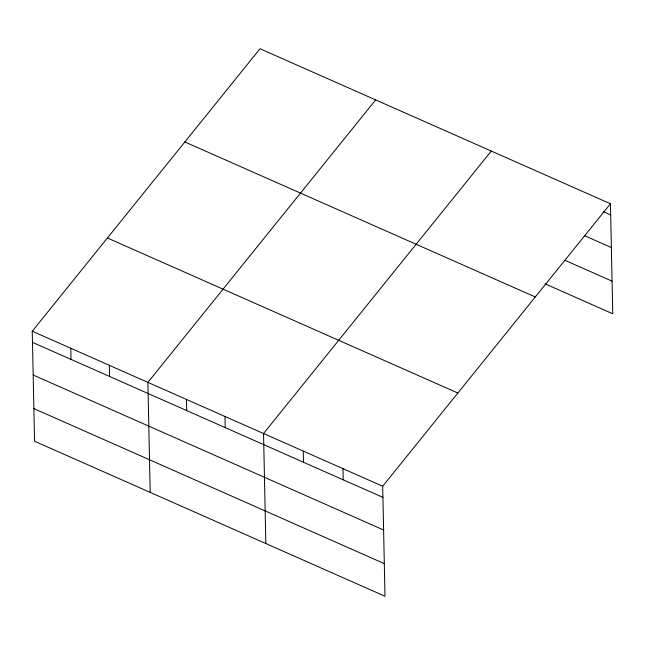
<?xml version="1.0" encoding="UTF-8"?>
<svg xmlns="http://www.w3.org/2000/svg" width="645" height="645" viewBox="0 0 645 645"><rect width="100%" height="100%" fill="white"/><g stroke="black" fill="none" stroke-linecap="round" stroke-linejoin="round"><path stroke-width="0.97" d="M610.444 203.764L382.687 486.233L384.992 596.254L34.556 441.236L32.25 331.216L260.008 48.746L610.444 203.764L612.75 313.784L545.049 283.84M375.656 99.902L147.89 382.364L150.196 492.393M491.297 151.051L263.539 433.521L265.845 543.55M603.454 211.713L610.678 214.906M584.281 235.562L611.363 247.535M565.133 260.395L612.065 281.156M184.849 141.956L535.285 296.974M107.409 237.997L457.845 393.015M32.25 331.216L382.687 486.233M32.484 342.358L382.92 497.376M33.169 374.987L383.606 530.005M33.871 408.608L384.307 563.625M342.971 468.665L343.204 479.807M303.255 451.089L303.489 462.239M224.992 416.468L225.226 427.619M186.445 399.416L186.679 410.567M109.344 365.32L109.577 376.462M70.797 348.268L71.031 359.41"/></g></svg>
